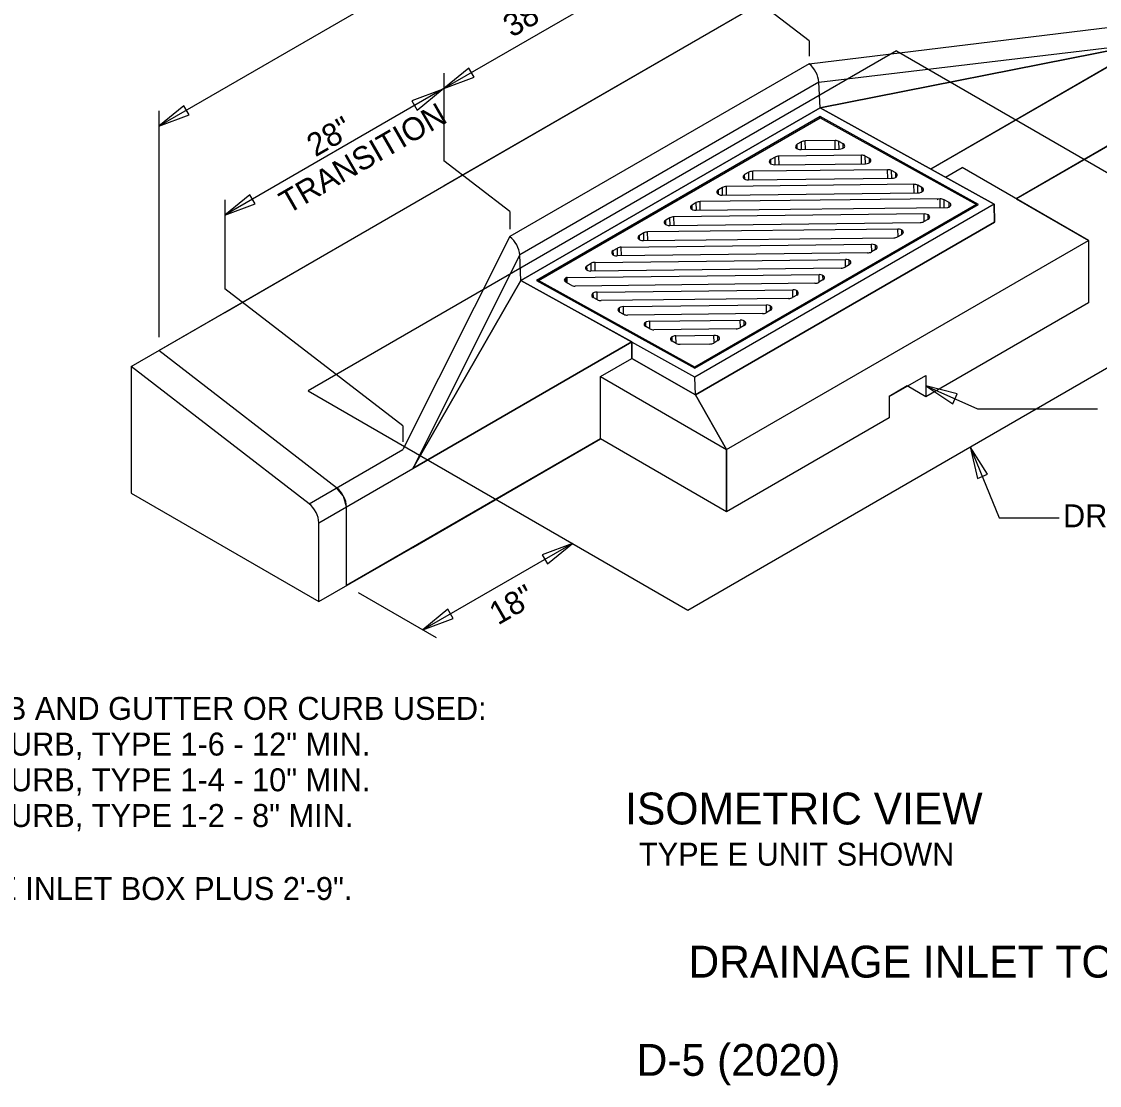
# Model space of a CAD drawing. Extents: x 1.1 to 16.4, y 0.6 to 10.3.
# Drawn here: x 5.294 to 9.521, y 0.575 to 4.745 of the extents above; entities that cross this region are included whole.
import ezdxf

# ---------------------------------------------------------------- set-up
doc = ezdxf.new("R2010")
doc.units = 0
for name, color, linetype in [('SD_P_Dimension Lines', 7, 'Continuous'), ('SD_P_Dimension Text', 7, 'Continuous'), ('SD_P_Frame', 7, 'Continuous'), ('SD_P_Hidden Lines', 7, 'Continuous'), ('SD_P_Prop Object Lines', 7, 'Continuous'), ('SD_P_Shading', 7, 'Continuous'), ('SD_P_Subtitles', 7, 'Continuous'), ('SD_X_Exist Object Lines', 7, 'Continuous')]:
    doc.layers.add(name, color=color, linetype=linetype)

msp = doc.modelspace()

# ---------------------------------------------------------------- linework, layer by layer
at = {"layer": 'SD_P_Dimension Lines'}
for p, q in [((9.243, 6.3046), (5.8317, 4.3351)), ((8.1241, 5.16), (6.9506, 4.4825)), ((8.3827, 4.6692), (8.1241, 4.8682)), ((8.3827, 4.6692), (8.3827, 4.6094)), ((7.0486, 4.5625), (6.9506, 4.4825)), ((6.9506, 4.5425), (6.9506, 4.1997)), ((6.9506, 4.4825), (7.0696, 4.5265)), ((7.0696, 4.5265), (7.0486, 4.5625)), ((6.9506, 4.4825), (6.0915, 3.9865)), ((6.9434, 4.4783), (6.8244, 4.4343)), ((6.8454, 4.3983), (6.9434, 4.4783)), ((5.9299, 4.4151), (5.8319, 4.3351)), ((5.9509, 4.3791), (5.9299, 4.4151)), ((6.8244, 4.4343), (6.8454, 4.3983)), ((5.8317, 4.3951), (5.8317, 3.5078)), ((5.8319, 4.3351), (5.9509, 4.3791)), ((7.2092, 4.0006), (6.9506, 4.1997)), ((6.1895, 4.0665), (6.0915, 3.9865)), ((6.2105, 4.0305), (6.1895, 4.0665)), ((6.0915, 4.0465), (6.0915, 3.6976)), ((6.0915, 3.9865), (6.2105, 4.0305)), ((7.2092, 4.0006), (7.2092, 3.9319)), ((6.7894, 3.1604), (6.0915, 3.6976)), ((8.8405, 3.3165), (9.0435, 3.2265)), ((8.9635, 3.2855), (8.8405, 3.3165)), ((8.8405, 3.3165), (8.9465, 3.2465)), ((8.9465, 3.2465), (8.9635, 3.2855)), ((9.0435, 3.2265), (9.5132, 3.2265)), ((6.7894, 3.1604), (6.7894, 3.0977)), ((9.0148, 3.078), (9.1281, 2.7998)), ((9.0819, 2.9703), (9.0148, 3.078)), ((9.0148, 3.078), (9.0426, 2.954)), ((9.0426, 2.954), (9.0819, 2.9703)), ((9.1281, 2.7998), (9.363, 2.7998)), ((7.4547, 2.6993), (6.8681, 2.3606)), ((7.4547, 2.6993), (7.3359, 2.6548)), ((7.3571, 2.6189), (7.4547, 2.6993)), ((7.3359, 2.6548), (7.3571, 2.6189)), ((6.6139, 2.5074), (6.92, 2.3306)), ((6.9657, 2.4411), (6.8681, 2.3606)), ((6.9869, 2.4052), (6.9657, 2.4411)), ((6.8681, 2.3606), (6.9869, 2.4052))]:
    msp.add_line(p, q, dxfattribs=at)
at = {"layer": 'SD_P_Hidden Lines'}
for p, q in [((8.7259, 4.6299), (6.4183, 3.2977)), ((8.7259, 4.6299), (10.2144, 3.7705)), ((7.9069, 2.4383), (10.2144, 3.7705)), ((6.4183, 3.2977), (7.9069, 2.4383))]:
    msp.add_line(p, q, dxfattribs=at)
at = {"layer": 'SD_P_Prop Object Lines'}
for p, q in [((8.1241, 4.7785), (6.9506, 4.1009)), ((8.4261, 4.4074), (9.7195, 4.6626)), ((9.7195, 4.6626), (8.4261, 4.4074)), ((9.7195, 4.6626), (8.8604, 4.1666)), ((8.4261, 4.4074), (8.4211, 4.508)), ((7.2525, 3.7298), (8.4261, 4.4074)), ((8.4261, 4.4074), (9.1086, 4.0291)), ((8.4261, 4.3727), (7.3139, 3.7306)), ((7.3216, 3.7304), (8.4261, 4.3681)), ((9.0472, 4.0284), (8.4261, 4.3727)), ((8.4261, 4.368), (8.4261, 4.3727)), ((8.4261, 4.3681), (9.0395, 4.028)), ((9.1946, 4.0503), (9.7195, 4.3533)), ((8.3522, 4.2734), (8.3359, 4.264)), ((8.3527, 4.2432), (8.3522, 4.2734)), ((8.4846, 4.2785), (8.3675, 4.2771)), ((8.3681, 4.2434), (8.3675, 4.2771)), ((8.4851, 4.2447), (8.4846, 4.2785)), ((8.5162, 4.2661), (8.4999, 4.2751)), ((8.5004, 4.2449), (8.4999, 4.2751)), ((8.3362, 4.2464), (8.3359, 4.264)), ((8.3513, 4.2432), (8.5008, 4.2449)), ((8.5165, 4.2489), (8.5162, 4.2661)), ((8.2491, 4.2139), (8.2329, 4.2045)), ((8.2332, 4.1869), (8.2329, 4.2045)), ((8.2482, 4.1837), (8.6038, 4.1878)), ((8.2497, 4.1837), (8.2491, 4.2139)), ((8.5876, 4.2214), (8.2645, 4.2176)), ((8.2651, 4.1839), (8.2645, 4.2176)), ((8.5882, 4.1876), (8.5876, 4.2214)), ((8.6192, 4.2089), (8.6029, 4.218)), ((8.6034, 4.1878), (8.6029, 4.218)), ((8.6195, 4.1918), (8.6192, 4.2089)), ((8.1461, 4.1544), (8.1298, 4.145)), ((8.1301, 4.1274), (8.1298, 4.145)), ((8.1466, 4.1242), (8.1461, 4.1544)), ((8.6906, 4.1643), (8.1614, 4.1581)), ((8.162, 4.1244), (8.1614, 4.1581)), ((8.6912, 4.1305), (8.6906, 4.1643)), ((8.7222, 4.1518), (8.7059, 4.1609)), ((8.7065, 4.1307), (8.7059, 4.1609)), ((8.7225, 4.1347), (8.7222, 4.1518)), ((8.918, 4.1347), (8.9832, 4.1724)), ((9.478, 3.8867), (8.9832, 4.1724)), ((6.0915, 3.605), (6.9506, 4.1009)), ((8.7936, 4.1072), (8.0584, 4.0986)), ((8.1452, 4.1242), (8.7069, 4.1307)), ((8.7942, 4.0734), (8.7936, 4.1072)), ((8.8252, 4.0947), (8.809, 4.1038)), ((8.8095, 4.0736), (8.809, 4.1038)), ((8.043, 4.0949), (8.0268, 4.0855)), ((8.0271, 4.068), (8.0268, 4.0855)), ((8.0421, 4.0647), (8.8099, 4.0736)), ((8.0436, 4.0647), (8.043, 4.0949)), ((8.059, 4.0649), (8.0584, 4.0986)), ((8.8255, 4.0776), (8.8252, 4.0947)), ((7.94, 4.0354), (7.9237, 4.026)), ((7.924, 4.0085), (7.9237, 4.026)), ((9.1086, 4.0291), (7.935, 3.3516)), ((9.0395, 4.028), (7.935, 3.3904)), ((7.9351, 3.3863), (9.0472, 4.0284)), ((7.9391, 4.0052), (8.9269, 4.0167)), ((7.9405, 4.0052), (7.94, 4.0354)), ((8.8967, 4.0501), (7.9553, 4.0391)), ((7.9559, 4.0054), (7.9553, 4.0391)), ((8.885, 4.0475), (8.8888, 4.0497)), ((8.8972, 4.0163), (8.8967, 4.0501)), ((8.9322, 4.0355), (8.912, 4.0467)), ((8.9125, 4.0165), (8.912, 4.0467)), ((8.9317, 4.0179), (8.9322, 4.0181)), ((8.9325, 4.0183), (8.9322, 4.0355)), ((9.0396, 4.024), (9.0395, 4.028)), ((9.1098, 3.959), (9.1086, 4.0291)), ((7.8369, 3.9759), (7.8207, 3.9665)), ((7.8375, 3.9457), (7.8369, 3.9759)), ((8.834, 3.991), (7.8523, 3.9797)), ((7.8529, 3.9459), (7.8523, 3.9797)), ((8.8345, 3.9617), (8.834, 3.991)), ((8.8496, 3.9704), (8.8493, 3.9876)), ((7.821, 3.949), (7.8207, 3.9665)), ((7.836, 3.9457), (8.8177, 3.9571)), ((7.9375, 3.2822), (9.1098, 3.959)), ((8.833, 3.9609), (8.8493, 3.9703)), ((7.7339, 3.9164), (7.7176, 3.907)), ((7.7179, 3.8895), (7.7176, 3.907)), ((7.733, 3.8862), (8.7146, 3.8976)), ((7.7344, 3.8862), (7.7339, 3.9164)), ((8.7309, 3.9315), (7.7492, 3.9202)), ((7.7498, 3.8864), (7.7492, 3.9202)), ((8.73, 3.9014), (8.7462, 3.9108)), ((8.7314, 3.9022), (8.7309, 3.9315)), ((8.7465, 3.9109), (8.7462, 3.9281)), ((7.6146, 3.8475), (7.6309, 3.8569)), ((7.6149, 3.83), (7.6146, 3.8475)), ((7.6314, 3.8267), (7.6309, 3.8569)), ((7.6462, 3.8607), (8.6279, 3.8721)), ((7.6468, 3.8269), (7.6462, 3.8607)), ((7.9375, 3.2822), (8.9806, 3.8845)), ((8.059, 3.0675), (9.478, 3.8867)), ((8.6432, 3.8513), (8.6269, 3.8419)), ((8.6284, 3.8427), (8.6279, 3.8721)), ((8.6435, 3.8515), (8.6432, 3.8686)), ((9.478, 3.8867), (9.478, 3.6425)), ((7.2525, 3.7298), (7.2475, 3.8305)), ((7.5431, 3.8012), (8.5248, 3.8126)), ((8.6116, 3.8381), (7.6299, 3.8267)), ((8.5253, 3.7832), (8.5248, 3.8126)), ((8.5404, 3.792), (8.5402, 3.8091)), ((7.5115, 3.788), (7.5278, 3.7974)), ((7.5118, 3.7705), (7.5115, 3.788)), ((8.5085, 3.7786), (7.5269, 3.7672)), ((7.5283, 3.7672), (7.5278, 3.7974)), ((7.5437, 3.7674), (7.5431, 3.8012)), ((8.5402, 3.7918), (8.5239, 3.7824)), ((6.8279, 2.9931), (7.2525, 3.7298)), ((7.2525, 3.7298), (6.8279, 2.9931)), ((6.8279, 2.9931), (7.2525, 3.7298)), ((7.935, 3.3516), (7.2525, 3.7298)), ((7.6869, 3.4891), (7.2525, 3.7298)), ((7.3139, 3.7306), (7.9351, 3.3863)), ((7.3216, 3.7263), (7.3216, 3.7304)), ((7.935, 3.3904), (7.3216, 3.7304)), ((7.4289, 3.7403), (7.4291, 3.7404)), ((7.4494, 3.7116), (7.4289, 3.723)), ((7.4294, 3.7227), (7.4291, 3.7404)), ((7.4339, 3.7416), (8.4218, 3.7531)), ((7.4343, 3.72), (7.4339, 3.7416)), ((8.4371, 3.7323), (8.4208, 3.7229)), ((8.4223, 3.7237), (8.4218, 3.7531)), ((8.4374, 3.7325), (8.4371, 3.7496)), ((8.4055, 3.7191), (7.4647, 3.7082)), ((7.5364, 3.6634), (7.5361, 3.6809)), ((7.5515, 3.6847), (8.3187, 3.6936)), ((7.552, 3.6547), (7.5515, 3.6847)), ((8.3192, 3.6642), (8.3187, 3.6936)), ((8.3344, 3.673), (8.3341, 3.6902)), ((7.4302, 3.6688), (7.4303, 3.6689)), ((7.5524, 3.6545), (7.5361, 3.6635)), ((8.3024, 3.6596), (7.5677, 3.6511)), ((8.3341, 3.6728), (8.3178, 3.6634)), ((9.478, 3.6425), (8.8405, 3.2745)), ((5.7234, 3.3924), (6.0915, 3.605)), ((7.6395, 3.6063), (7.6392, 3.6238)), ((7.6554, 3.5974), (7.6392, 3.6064)), ((7.6545, 3.6276), (8.2157, 3.6341)), ((7.655, 3.5976), (7.6545, 3.6276)), ((8.1994, 3.6001), (7.6708, 3.594)), ((8.231, 3.6133), (8.2147, 3.6039)), ((8.2162, 3.6047), (8.2157, 3.6341)), ((8.2313, 3.6135), (8.231, 3.6307)), ((7.7425, 3.5492), (7.7422, 3.5667)), ((7.7575, 3.5705), (8.1126, 3.5746)), ((7.758, 3.5405), (7.7575, 3.5705)), ((8.128, 3.5538), (8.1117, 3.5444)), ((8.1131, 3.5452), (8.1126, 3.5746)), ((8.1283, 3.554), (8.128, 3.5712)), ((7.7585, 3.5403), (7.7422, 3.5493)), ((8.0963, 3.5406), (7.7738, 3.5369)), ((7.8455, 3.4921), (7.8452, 3.5096)), ((7.8606, 3.5134), (8.0096, 3.5151)), ((7.8611, 3.4834), (7.8606, 3.5134)), ((8.0101, 3.4857), (8.0096, 3.5151)), ((8.0252, 3.4945), (8.0249, 3.5117)), ((7.6869, 3.4891), (6.8279, 2.9931)), ((6.8279, 2.9931), (7.6869, 3.4891)), ((7.6869, 3.424), (7.6869, 3.4891)), ((7.8615, 3.4832), (7.8452, 3.4922)), ((7.9933, 3.4811), (7.8768, 3.4798)), ((8.0249, 3.4943), (8.0086, 3.4849)), ((6.5296, 2.9177), (5.8317, 3.455)), ((5.7234, 3.3924), (5.7234, 2.8964)), ((6.4212, 2.8552), (5.7234, 3.3924)), ((7.5642, 3.3531), (7.6869, 3.424)), ((7.6869, 3.424), (7.9375, 3.2822)), ((7.9351, 3.3863), (7.935, 3.3904)), ((7.5642, 3.3531), (8.059, 3.0675)), ((7.5642, 3.109), (7.5642, 3.3531)), ((7.9375, 3.2822), (7.935, 3.3516)), ((8.6965, 3.2755), (8.8405, 3.3575)), ((8.8405, 3.3575), (8.8405, 3.2745)), ((8.8405, 3.2745), (8.7675, 3.3165)), ((8.6965, 3.2755), (8.6965, 3.1914)), ((8.6965, 3.1914), (8.059, 2.8233)), ((6.8279, 2.6839), (7.5642, 3.109)), ((8.059, 2.8233), (7.5642, 3.109)), ((8.059, 2.8233), (8.059, 3.0675)), ((6.4597, 2.7806), (6.8279, 2.9931)), ((5.7234, 2.8964), (6.4597, 2.4713)), ((6.5681, 2.5339), (6.5681, 2.8431)), ((6.4597, 2.4713), (6.4597, 2.7806)), ((6.4597, 2.4713), (6.8279, 2.6839))]:
    msp.add_line(p, q, dxfattribs=at)
msp.add_lwpolyline([(9.7195, 4.6626), (8.8604, 4.1666), (8.4261, 4.4074)], close=True, dxfattribs=at)
for centre, major_axis, ratio, start_param, end_param in [((8.3751, 4.5314), (-0.0325, 0.0564), 0.57735, 3.986176, 5.332638), ((8.3675, 4.2649), (0.0217, 0.0004), 0.56569, 1.560996, 2.346394), ((8.4846, 4.2662), (0.0217, 0.0004), 0.56569, 0.775597, 1.560996), ((8.3513, 4.2555), (0.0217, 0.0004), 0.56569, 2.346394, 4.702588), ((8.5008, 4.2572), (0.0217, 0.0004), 0.56569, 4.702588, 7.058783), ((8.2482, 4.196), (0.0217, 0.0004), 0.56569, 2.346394, 4.702588), ((8.2645, 4.2054), (0.0217, 0.0004), 0.56569, 1.560996, 2.346394), ((8.5876, 4.2091), (0.0217, 0.0004), 0.56569, 0.775597, 1.560996), ((8.6038, 4.2001), (0.0217, 0.0004), 0.56569, 4.702588, 7.058783), ((8.1452, 4.1365), (0.0217, 0.0004), 0.56569, 2.346394, 4.702588), ((8.1614, 4.1459), (0.0217, 0.0004), 0.56569, 1.560996, 2.346394), ((8.6906, 4.152), (0.0217, 0.0004), 0.56569, 0.775597, 1.560996), ((8.7069, 4.143), (0.0217, 0.0004), 0.56569, 4.702588, 7.058783), ((8.7936, 4.0949), (0.0217, 0.0004), 0.56569, 0.775597, 1.560996), ((8.0421, 4.077), (0.0217, 0.0004), 0.56569, 2.346394, 4.702588), ((8.0584, 4.0864), (0.0217, 0.0004), 0.56569, 1.560996, 2.346394), ((8.8099, 4.0859), (0.0217, 0.0004), 0.56569, 4.702588, 7.058783), ((7.9391, 4.0175), (0.0217, 0.0004), 0.56569, 2.346394, 4.702588), ((7.9553, 4.0269), (0.0217, 0.0004), 0.56569, 1.560996, 2.346394), ((8.8967, 4.0378), (0.0217, 0.0004), 0.56569, 0.775597, 1.560996), ((8.9269, 4.0205), (0.00683, 0.00012), 0.56569, 4.702588, 5.487986), ((8.9168, 4.0266), (0.0217, 0.0004), 0.56569, 5.487986, 7.058783), ((7.8523, 3.9674), (0.0217, 0.0004), 0.56569, 1.560996, 2.346394), ((8.834, 3.9788), (0.0217, 0.0004), 0.56569, 5.487986, 7.844181), ((7.836, 3.958), (0.0217, 0.0004), 0.56569, 2.346394, 4.702588), ((8.8177, 3.9694), (0.0217, 0.0004), 0.56569, 4.702588, 5.487986), ((7.2016, 3.8538), (0.0325, -0.0564), 0.57735, 0.844583, 2.191046), ((7.733, 3.8985), (0.0217, 0.0004), 0.56569, 2.346394, 4.702588), ((7.7492, 3.9079), (0.0217, 0.0004), 0.56569, 1.560996, 2.346394), ((8.7146, 3.9099), (0.0217, 0.0004), 0.56569, 4.702588, 5.487986), ((8.7309, 3.9193), (0.0217, 0.0004), 0.56569, 5.487986, 7.844181), ((7.6299, 3.839), (0.0217, 0.0004), 0.56569, 2.346394, 4.702588), ((7.6462, 3.8484), (0.0217, 0.0004), 0.56569, 1.560996, 2.346394), ((8.6279, 3.8598), (0.0217, 0.0004), 0.56569, 5.487986, 7.844181), ((8.5248, 3.8003), (0.0217, 0.0004), 0.56569, 5.487986, 7.844181), ((8.6116, 3.8504), (0.0217, 0.0004), 0.56569, 4.702588, 5.487986), ((7.5269, 3.7795), (0.0217, 0.0004), 0.56569, 2.346394, 4.702588), ((7.5431, 3.7889), (0.0217, 0.0004), 0.56569, 1.560996, 2.346394), ((8.5085, 3.7909), (0.0217, 0.0004), 0.56569, 4.702588, 5.487986), ((7.4443, 3.7318), (0.0217, 0.0004), 0.56569, 2.346394, 3.91719), ((7.4339, 3.7377), (0.00683, 0.00012), 0.56569, 1.560996, 2.346394), ((8.4055, 3.7314), (0.0217, 0.0004), 0.56569, 4.702588, 5.487986), ((8.4218, 3.7408), (0.0217, 0.0004), 0.56569, 5.487986, 7.844181), ((7.4647, 3.7205), (0.0217, 0.0004), 0.56569, 3.91719, 4.702588), ((7.5515, 3.6724), (0.0217, 0.0004), 0.56569, 1.560996, 3.91719), ((8.3187, 3.6813), (0.0217, 0.0004), 0.56569, 5.487986, 7.844181), ((7.5677, 3.6634), (0.0217, 0.0004), 0.56569, 3.91719, 4.702588), ((8.3024, 3.6719), (0.0217, 0.0004), 0.56569, 4.702588, 5.487986), ((7.6545, 3.6153), (0.0217, 0.0004), 0.56569, 1.560996, 3.91719), ((7.6708, 3.6063), (0.0217, 0.0004), 0.56569, 3.91719, 4.702588), ((8.1994, 3.6124), (0.0217, 0.0004), 0.56569, 4.702588, 5.487986), ((8.2157, 3.6218), (0.0217, 0.0004), 0.56569, 5.487986, 7.844181), ((7.7575, 3.5582), (0.0217, 0.0004), 0.56569, 1.560996, 3.91719), ((8.1126, 3.5623), (0.0217, 0.0004), 0.56569, 5.487986, 7.844181), ((7.7738, 3.5492), (0.0217, 0.0004), 0.56569, 3.91719, 4.702588), ((7.8606, 3.5011), (0.0217, 0.0004), 0.56569, 1.560996, 3.91719), ((8.0096, 3.5028), (0.0217, 0.0004), 0.56569, 5.487986, 7.844181), ((8.0964, 3.5529), (0.0217, 0.0004), 0.56569, 4.702588, 5.487986), ((7.8768, 3.4921), (0.0217, 0.0004), 0.56569, 3.91719, 4.702588), ((7.9933, 3.4934), (0.0217, 0.0004), 0.56569, 4.702588, 5.487986), ((6.522, 2.8697), (-0.0325, 0.0564), 0.57735, 3.926991, 5.332638), ((6.4137, 2.8071), (-0.0325, 0.0564), 0.57735, 3.926991, 5.332638)]:
    msp.add_ellipse(centre, major_axis=major_axis, ratio=ratio, start_param=start_param, end_param=end_param, dxfattribs=at)
at = {"layer": 'SD_P_Shading'}
msp.add_lwpolyline([(9.9793, 4.504), (9.1946, 4.0503), (9.478, 3.8867), (9.478, 3.6425), (8.8405, 3.2745), (8.7675, 3.3165), (8.6965, 3.2755), (8.6965, 3.1914), (8.059, 2.8233), (8.059, 3.0675), (7.9375, 3.2822), (9.1098, 3.959), (9.1086, 4.0291), (8.4261, 4.4074), (7.2525, 3.7298), (7.6869, 3.4891), (7.6869, 3.424), (7.9375, 3.2822), (8.059, 3.0675), (8.059, 2.8233), (7.5642, 3.109), (6.5681, 2.5339), (6.5681, 2.8431), (6.5568, 2.8845), (6.5296, 2.9177), (5.8317, 3.455), (9.243, 5.4251)], dxfattribs=at)
msp.add_lwpolyline([(7.2525, 3.7298), (8.4261, 4.4074), (9.1086, 4.0291), (9.1098, 3.959), (7.9375, 3.2822), (7.6869, 3.424), (7.6869, 3.4891)], close=True, dxfattribs=at)
at = {"layer": 'SD_X_Exist Object Lines'}
for p, q in [((8.3827, 4.5794), (9.681, 4.7372)), ((8.4211, 4.508), (9.7195, 4.6626)), ((8.3827, 4.5794), (7.2092, 3.9019)), ((8.4211, 4.508), (7.2475, 3.8305)), ((7.2092, 3.9019), (6.7894, 3.0677)), ((7.2475, 3.8305), (6.8279, 2.9931)), ((6.4212, 2.8552), (6.7894, 3.0677))]:
    msp.add_line(p, q, dxfattribs=at)

# ---------------------------------------------------------------- texts
at = {"layer": 'SD_P_Dimension Text'}
for s, p in [('38 ', (7.2165, 4.6806)), ('TRANSITION', (6.3388, 3.9887)), ('28"', (6.4465, 4.2125)), ('18"', (7.1624, 2.3771))]:
    msp.add_text(s, height=0.09, rotation=30, dxfattribs=at).set_placement(p)
for s, p in [('DRAINAGE INLET', (9.3785, 2.7626)), ('* - THIS DIMENSION VARIES BASED ON THE HEIGHT OF THE CURB AND GUTTER OR CURB USED:', (1.4274, 2.0077)), ('- INTEGRAL PCC CURB AND GUTTER, TYPES 1-6 AND 3-6 & CURB, TYPE 1-6 - 12" MIN.', (1.6974, 1.8677)), ('- INTEGRAL PCC CURB AND GUTTER, TYPES 1-4 AND 3-4 & CURB, TYPE 1-4 - 10" MIN.', (1.6974, 1.7277)), ('- INTEGRAL PCC CURB AND GUTTER, TYPES 1-2 AND 3-2 & CURB, TYPE 1-2 - 8" MIN.', (1.6974, 1.5877)), ('TYPE E UNIT SHOWN', (7.7152, 1.4361)), ('LENGTH OF #4 REBAR SHALL BE THE OUTSIDE OF THE DRAINAGE INLET BOX PLUS 2\'-9".', (1.3829, 1.3015))]:
    msp.add_text(s, height=0.09, dxfattribs=at).set_placement(p)
at = {"layer": 'SD_P_Frame'}
for s, p in [('DRAINAGE INLET TOP UNITS', (7.9093, 0.9973)), ('D-5 (2020)', (7.706, 0.6123))]:
    msp.add_text(s, height=0.125, dxfattribs=at).set_placement(p)
at = {"layer": 'SD_P_Subtitles'}
msp.add_text('ISOMETRIC VIEW', height=0.125, dxfattribs=at).set_placement((7.6609, 1.5977))

doc.saveas('drawing.dxf')
